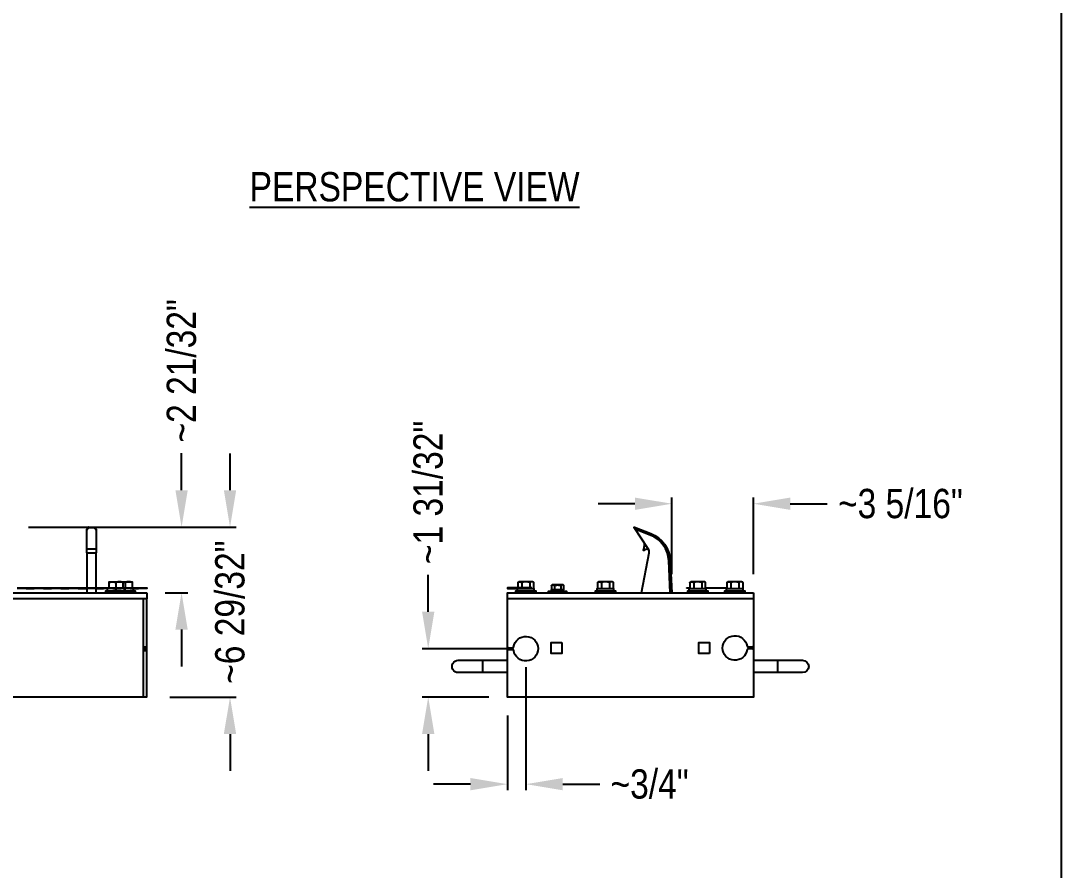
# Model space of a CAD drawing. Extents: x 0 to 216, y 0 to 280.
# Drawn here: x 131.5 to 216, y 126.8 to 195.9 of the extents above; entities that cross this region are included whole.
import ezdxf

# ---------------------------------------------------------------- set-up
doc = ezdxf.new("R2010")
doc.units = 0
doc.header["$MEASUREMENT"] = 0
for name, color, linetype in [('2132-LOGO$0$CADdetails-7-VERYFINE', 7, 'CONTINUOUS'), ('CADdetails-1-FINE', 1, 'CONTINUOUS'), ('CADdetails-11-VERYFINE', 11, 'CONTINUOUS'), ('CADdetails-2-FINELIGHT', 2, 'CONTINUOUS'), ('CADdetails-7-VERYFINE', 7, 'CONTINUOUS'), ('CADdetails-9-EXTRAFINE', 9, 'CONTINUOUS')]:
    doc.layers.add(name, color=color, linetype=linetype)
doc.styles.add('CADdetails-DIMENSIONS', font='ARIALN.TTF', dxfattribs={"height": 2.38})
doc.styles.add('CADdetails-NOTES', font='ARIALN.TTF', dxfattribs={"height": 2.38})
doc.dimstyles.new('CADdetails-DIM', dxfattribs={"dimtxt": 2.38, "dimasz": 3, "dimexe": 0.5, "dimexo": 1.5, "dimgap": 1, "dimtad": 0, "dimzin": 0, "dimdsep": 46, "dimtxsty": 'CADdetails-NOTES', "dimcen": 1, "dimclrd": 256, "dimclre": 256, "dimadec": 0, "dimazin": 0, "dimtfac": 1, "dimtofl": 0, "dimtmove": 0, "dimatfit": 3, "dimfxl": 0, "dimtolj": 1, "dimtzin": 0, "dimarcsym": 0})

# ---------------------------------------------------------------- blocks, each defined once
blk = doc.blocks.new('2132-LOGO')
at = {"layer": '2132-LOGO$0$CADdetails-7-VERYFINE'}
blk.add_lwpolyline([(0, 0), (0, 280), (216, 280), (216, 0)], close=True, dxfattribs=at)
blk = doc.blocks.new('*D6')
at = {"layer": 'CADdetails-7-VERYFINE', "lineweight": -2}
for p, q in [((148.472, 157.697), (148.472, 160.697)), ((132.091, 154.697), (148.972, 154.697)), ((143.581, 140.878), (148.972, 140.878)), ((148.472, 137.878), (148.472, 134.878))]:
    blk.add_line(p, q, dxfattribs=at)
at = {"layer": 'CADdetails-7-VERYFINE'}
for points in [[(147.972, 157.697), (148.972, 157.697), (148.472, 154.697)], [(147.972, 137.878), (148.972, 137.878), (148.472, 140.878)]]:
    blk.add_solid(points, dxfattribs=at)
at = {"layer": 'CADdetails-7-VERYFINE', "color": 0, "insert": (148.472, 147.788), "char_height": 2.38, "attachment_point": 5, "rotation": 90, "style": 'CADdetails-NOTES'}
blk.add_mtext('\\A1;~6 29/32"', dxfattribs=at)
blk = doc.blocks.new('*D7')
at = {"layer": 'CADdetails-7-VERYFINE', "lineweight": -2}
for p, q in [((144.537, 157.7), (144.537, 160.7)), ((138.96, 154.7), (145.037, 154.7)), ((143.206, 149.371), (145.037, 149.371)), ((144.537, 146.371), (144.537, 143.371))]:
    blk.add_line(p, q, dxfattribs=at)
at = {"layer": 'CADdetails-7-VERYFINE'}
for points in [[(144.037, 157.7), (145.037, 157.7), (144.537, 154.7)], [(144.037, 146.371), (145.037, 146.371), (144.537, 149.371)]]:
    blk.add_solid(points, dxfattribs=at)
at = {"layer": 'CADdetails-7-VERYFINE', "color": 0, "insert": (144.537, 167.406), "char_height": 2.38, "attachment_point": 5, "rotation": 90, "style": 'CADdetails-NOTES'}
blk.add_mtext('\\A1;~2 21/32"', dxfattribs=at)
blk = doc.blocks.new('*D8')
at = {"layer": 'CADdetails-7-VERYFINE', "lineweight": -2}
for p, q in [((164.576, 147.817), (164.576, 150.817)), ((171.008, 144.817), (164.076, 144.817)), ((169.508, 140.878), (164.076, 140.878)), ((164.576, 137.878), (164.576, 134.878))]:
    blk.add_line(p, q, dxfattribs=at)
at = {"layer": 'CADdetails-7-VERYFINE'}
for points in [[(164.076, 147.817), (165.076, 147.817), (164.576, 144.817)], [(164.076, 137.878), (165.076, 137.878), (164.576, 140.878)]]:
    blk.add_solid(points, dxfattribs=at)
at = {"layer": 'CADdetails-7-VERYFINE', "color": 0, "insert": (164.576, 157.524), "char_height": 2.38, "attachment_point": 5, "rotation": 90, "style": 'CADdetails-NOTES'}
blk.add_mtext('\\A1;~1 31/32"', dxfattribs=at)
blk = doc.blocks.new('*D9')
at = {"layer": 'CADdetails-7-VERYFINE', "lineweight": -2}
for p, q in [((172.508, 143.317), (172.508, 133.303)), ((171.008, 139.378), (171.008, 133.303)), ((168.008, 133.803), (165.008, 133.803)), ((175.508, 133.803), (178.508, 133.803))]:
    blk.add_line(p, q, dxfattribs=at)
at = {"layer": 'CADdetails-7-VERYFINE'}
for points in [[(168.008, 134.303), (168.008, 133.303), (171.008, 133.803)], [(175.508, 134.303), (175.508, 133.303), (172.508, 133.803)]]:
    blk.add_solid(points, dxfattribs=at)
at = {"layer": 'CADdetails-7-VERYFINE', "color": 0, "insert": (182.561, 133.803), "char_height": 2.38, "attachment_point": 5, "style": 'CADdetails-NOTES'}
blk.add_mtext('\\A1;~3/4"', dxfattribs=at)
blk = doc.blocks.new('*D10')
at = {"layer": 'CADdetails-7-VERYFINE', "lineweight": -2}
for p, q in [((181.371, 156.602), (178.371, 156.602)), ((184.371, 150.871), (184.371, 157.102)), ((190.99, 150.871), (190.99, 157.102)), ((193.99, 156.602), (196.99, 156.602))]:
    blk.add_line(p, q, dxfattribs=at)
at = {"layer": 'CADdetails-7-VERYFINE'}
for points in [[(181.371, 157.102), (181.371, 156.102), (184.371, 156.602)], [(193.99, 157.102), (193.99, 156.102), (190.99, 156.602)]]:
    blk.add_solid(points, dxfattribs=at)
at = {"layer": 'CADdetails-7-VERYFINE', "color": 0, "insert": (202.938, 156.602), "char_height": 2.38, "attachment_point": 5, "style": 'CADdetails-NOTES'}
blk.add_mtext('\\A1;~3 5/16"', dxfattribs=at)

msp = doc.modelspace()

# ---------------------------------------------------------------- linework, layer by layer
at = {"layer": 'CADdetails-1-FINE'}
msp.add_lwpolyline([(141.695, 148.871), (141.695, 140.878), (69.781, 140.878), (69.781, 148.871)], dxfattribs=at)
msp.add_lwpolyline([(190.99, 149.371), (190.99, 140.878), (171.008, 140.878), (171.008, 149.371)], close=True, dxfattribs=at)
at = {"layer": 'CADdetails-11-VERYFINE'}
for points in [[(131.172, 149.756), (131.831, 149.756), (131.831, 149.741), (132.582, 149.741), (132.582, 149.756), (133.242, 149.756), (133.242, 149.741), (133.993, 149.741), (133.993, 149.756), (134.653, 149.756), (134.653, 149.741), (135.404, 149.741), (135.404, 149.756), (136.063, 149.756), (136.063, 149.741), (136.815, 149.741), (136.815, 149.756), (137.474, 149.756), (137.474, 149.741), (138.225, 149.741), (138.225, 149.756), (138.885, 149.756), (138.885, 149.741), (139.636, 149.741), (139.636, 149.756), (140.296, 149.756), (140.296, 149.741), (141.047, 149.741), (141.047, 149.756), (141.706, 149.756), (141.706, 149.705), (141.047, 149.705), (141.047, 149.721), (140.296, 149.721), (140.296, 149.705), (139.636, 149.705), (139.636, 149.721), (138.885, 149.721), (138.885, 149.705), (138.225, 149.705), (138.225, 149.721), (137.474, 149.721), (137.474, 149.705), (136.815, 149.705), (136.815, 149.721), (136.063, 149.721), (136.063, 149.705), (135.404, 149.705), (135.404, 149.721), (134.653, 149.721), (134.653, 149.705), (133.993, 149.705), (133.993, 149.721), (133.242, 149.721), (133.242, 149.705), (132.582, 149.705), (132.582, 149.721), (131.831, 149.721), (131.831, 149.705), (131.172, 149.705)], [(141.456, 140.878), (141.456, 148.871)], [(141.456, 144.955), (141.695, 144.955)], [(141.456, 144.892), (141.695, 144.892)], [(141.456, 144.732), (141.695, 144.732)], [(141.456, 144.67), (141.695, 144.67)], [(171.375, 144.893), (171.375, 144.733)], [(190.622, 144.959), (190.622, 144.799)], [(169.009, 142.877), (169.009, 143.876)], [(192.988, 142.877), (192.988, 143.876)]]:
    msp.add_lwpolyline(points, dxfattribs=at)
for points in [[(141.706, 149.371), (141.706, 148.871), (69.77, 148.871), (69.77, 149.371)], [(175.444, 145.314), (175.444, 144.435), (174.564, 144.435), (174.564, 145.314)], [(187.433, 144.435), (186.554, 144.435), (186.554, 145.314), (187.433, 145.314)]]:
    msp.add_lwpolyline(points, close=True, dxfattribs=at)
for points in [[(171.008, 144.955, 0.415054), (171.07, 144.892), (171.455, 144.893, 0.375432), (171.517, 144.948, -14.834894), (171.518, 144.68, 0.375265), (171.456, 144.734), (171.07, 144.732, 0.413177), (171.008, 144.67)], [(190.99, 144.737, 0.415304), (190.927, 144.8), (190.545, 144.798, 0.375201), (190.483, 144.744, -14.835245), (190.482, 145.012, 0.375246), (190.544, 144.958), (190.928, 144.96, 0.413255), (190.99, 145.022)], [(171.008, 142.877), (167.011, 142.877, -1.000012), (167.011, 143.876), (171.008, 143.876)], [(190.99, 143.876), (194.986, 143.876, -0.999986), (194.986, 142.877), (190.99, 142.877)]]:
    msp.add_lwpolyline(points, format="xyb", dxfattribs=at)
at = {"layer": 'CADdetails-9-EXTRAFINE'}
for points in [[(136.836, 154.521), (136.959, 154.701), (136.959, 154.701), (136.959, 154.701), (136.959, 154.701), (136.959, 154.701), (136.959, 154.701), (136.959, 154.701), (136.959, 154.701), (136.96, 154.701), (136.96, 154.701), (136.96, 154.701), (136.96, 154.701), (137.46, 154.701)], [(136.97, 154.67), (136.968, 154.673), (136.966, 154.675), (136.965, 154.678), (136.965, 154.678), (136.963, 154.681), (136.962, 154.684), (136.961, 154.687), (136.96, 154.689), (136.959, 154.693), (136.958, 154.696), (136.958, 154.697), (136.958, 154.699), (136.958, 154.7), (136.959, 154.701)], [(137.585, 154.521), (137.462, 154.701), (137.462, 154.7), (137.462, 154.699), (137.462, 154.699), (137.462, 154.698), (137.462, 154.697), (137.462, 154.697), (137.462, 154.696), (137.462, 154.695), (137.462, 154.694), (137.462, 154.694), (137.462, 154.693), (137.461, 154.692), (137.461, 154.692), (137.461, 154.69), (137.46, 154.687), (137.459, 154.685), (137.458, 154.683), (137.457, 154.681), (137.456, 154.678), (137.455, 154.676), (137.453, 154.674), (137.452, 154.672), (137.451, 154.67)], [(181.438, 154.52), (181.316, 154.701)], [(136.836, 154.475), (136.97, 154.67), (137.451, 154.67), (137.585, 154.475)], [(136.836, 152.616), (136.836, 154.521)], [(137.585, 154.521), (137.585, 152.616)], [(182.611, 154.059), (182.657, 154.177)], [(136.836, 152.941), (137.585, 152.941)], [(136.836, 152.616), (137.585, 152.616)], [(136.836, 152.616), (136.836, 149.756)], [(137.585, 149.756), (137.585, 152.616)], [(181.906, 149.371), (182.524, 152.616)], [(184.115, 151.97), (184.24, 151.976)], [(131.838, 149.758), (131.903, 149.758)], [(131.903, 149.75), (131.838, 149.75)], [(131.889, 149.75), (131.889, 149.758)], [(131.903, 149.741), (131.903, 149.756), (132.562, 149.756), (132.562, 149.741)], [(131.903, 149.721), (131.903, 149.705), (132.562, 149.705), (132.562, 149.721)], [(132.582, 149.75), (132.562, 149.75)], [(133.242, 149.758), (133.314, 149.758)], [(133.314, 149.75), (133.242, 149.75)], [(133.274, 149.75), (133.274, 149.755)], [(133.292, 149.75), (133.292, 149.758)], [(133.314, 149.741), (133.314, 149.756), (133.973, 149.756), (133.973, 149.741)], [(133.314, 149.721), (133.314, 149.705), (133.973, 149.705), (133.973, 149.721)], [(134.724, 149.75), (134.653, 149.75)], [(134.673, 149.758), (134.765, 149.758)], [(134.724, 149.741), (134.724, 149.756), (135.384, 149.756), (135.384, 149.741)], [(134.724, 149.721), (134.724, 149.705), (135.384, 149.705), (135.384, 149.721)], [(135.404, 149.75), (135.384, 149.75)], [(136.135, 149.741), (136.135, 149.756), (136.795, 149.756), (136.795, 149.741)], [(136.135, 149.721), (136.135, 149.705), (136.795, 149.705), (136.795, 149.721)], [(136.836, 149.705), (136.836, 149.371)], [(137.546, 149.741), (137.546, 149.756), (138.205, 149.756), (138.205, 149.741)], [(137.546, 149.721), (137.546, 149.705), (138.205, 149.705), (138.205, 149.721)], [(137.585, 149.371), (137.585, 149.705)], [(138.526, 149.531), (138.526, 149.705)], [(138.647, 149.756), (138.647, 150.254), (140.519, 150.254), (140.519, 149.756)], [(138.647, 150.204), (138.658, 150.207), (138.677, 150.214), (138.697, 150.219), (138.716, 150.225), (138.732, 150.229), (138.75, 150.233), (138.768, 150.237), (138.786, 150.241), (138.789, 150.241), (138.806, 150.244), (138.823, 150.247), (138.84, 150.249), (138.857, 150.251), (138.862, 150.251), (138.878, 150.252), (138.895, 150.253), (138.911, 150.254), (138.928, 150.254), (138.944, 150.254), (138.961, 150.253), (138.977, 150.252), (138.994, 150.251), (138.999, 150.251), (139.016, 150.249), (139.032, 150.247), (139.049, 150.244), (139.067, 150.241), (139.07, 150.241), (139.087, 150.237), (139.105, 150.233), (139.123, 150.229), (139.14, 150.225), (139.159, 150.219), (139.178, 150.214), (139.198, 150.207), (139.208, 150.204), (139.208, 149.756)], [(138.957, 149.741), (138.957, 149.756), (139.616, 149.756), (139.616, 149.741)], [(138.957, 149.721), (138.957, 149.705), (139.616, 149.705), (139.616, 149.721)], [(139.203, 149.531), (139.203, 149.705)], [(139.77, 150.204), (139.759, 150.207), (139.739, 150.214), (139.72, 150.219), (139.701, 150.225), (139.685, 150.229), (139.667, 150.233), (139.649, 150.237), (139.631, 150.241), (139.628, 150.241), (139.611, 150.244), (139.594, 150.247), (139.577, 150.249), (139.56, 150.251), (139.555, 150.251), (139.539, 150.252), (139.522, 150.253), (139.506, 150.254), (139.489, 150.254), (139.473, 150.254), (139.456, 150.253), (139.44, 150.252), (139.423, 150.251), (139.418, 150.251), (139.401, 150.249), (139.385, 150.247), (139.367, 150.244), (139.35, 150.241), (139.347, 150.241), (139.33, 150.237), (139.312, 150.233), (139.294, 150.229), (139.277, 150.225), (139.258, 150.219), (139.239, 150.214), (139.219, 150.207), (139.208, 150.204)], [(139.213, 149.531), (139.213, 149.705)], [(139.77, 150.254), (139.77, 149.756)], [(139.77, 150.248), (139.787, 150.246), (139.804, 150.243), (139.821, 150.24), (139.839, 150.237), (139.857, 150.233), (139.865, 150.231), (139.883, 150.226), (139.902, 150.221), (139.92, 150.216), (139.939, 150.21), (139.957, 150.204), (139.958, 150.204), (139.958, 149.756)], [(139.891, 149.531), (139.891, 149.705)], [(139.953, 149.531), (139.953, 149.705)], [(140.519, 150.204), (140.509, 150.207), (140.489, 150.214), (140.469, 150.219), (140.45, 150.225), (140.434, 150.229), (140.416, 150.233), (140.398, 150.237), (140.38, 150.241), (140.378, 150.241), (140.36, 150.244), (140.343, 150.247), (140.326, 150.249), (140.31, 150.251), (140.304, 150.251), (140.288, 150.252), (140.271, 150.253), (140.255, 150.254), (140.239, 150.254), (140.222, 150.254), (140.206, 150.253), (140.189, 150.252), (140.173, 150.251), (140.167, 150.251), (140.151, 150.249), (140.134, 150.247), (140.117, 150.244), (140.1, 150.241), (140.097, 150.241), (140.079, 150.237), (140.061, 150.233), (140.043, 150.229), (140.027, 150.225), (140.008, 150.219), (139.988, 150.214), (139.968, 150.207), (139.958, 150.204)], [(139.963, 149.531), (139.963, 149.705)], [(140.367, 149.741), (140.367, 149.756), (141.027, 149.756), (141.027, 149.741)], [(140.367, 149.721), (140.367, 149.705), (141.027, 149.705), (141.027, 149.721)], [(140.64, 149.531), (140.64, 149.705)], [(172.346, 149.756), (172.346, 149.741), (171.667, 149.741), (171.667, 149.756)], [(172.346, 149.705), (172.346, 149.721), (171.667, 149.721), (171.667, 149.705)], [(171.824, 149.531), (171.824, 149.705)], [(173.155, 149.719), (173.155, 150.204), (173.068, 150.254), (171.945, 150.254), (171.858, 150.204), (171.858, 149.756)], [(171.858, 150.204), (171.863, 150.207), (171.875, 150.213), (171.886, 150.219), (171.898, 150.225), (171.907, 150.229), (171.917, 150.233), (171.928, 150.237), (171.938, 150.241), (171.94, 150.241), (171.95, 150.244), (171.96, 150.247), (171.969, 150.249), (171.979, 150.251), (171.982, 150.251), (171.992, 150.252), (172.001, 150.253), (172.011, 150.254), (172.02, 150.254), (172.029, 150.254), (172.039, 150.253), (172.048, 150.252), (172.058, 150.251), (172.061, 150.251), (172.071, 150.249), (172.08, 150.247), (172.09, 150.244), (172.1, 150.241), (172.102, 150.241), (172.112, 150.237), (172.123, 150.233), (172.133, 150.229), (172.142, 150.225), (172.154, 150.219), (172.165, 150.213), (172.177, 150.207), (172.182, 150.204), (172.182, 149.756)], [(172.83, 150.204), (172.818, 150.207), (172.795, 150.214), (172.773, 150.219), (172.751, 150.225), (172.732, 150.229), (172.711, 150.233), (172.69, 150.237), (172.67, 150.241), (172.667, 150.241), (172.647, 150.244), (172.627, 150.247), (172.608, 150.249), (172.588, 150.251), (172.582, 150.251), (172.563, 150.252), (172.544, 150.253), (172.525, 150.254), (172.506, 150.254), (172.487, 150.254), (172.468, 150.253), (172.449, 150.252), (172.43, 150.251), (172.424, 150.251), (172.405, 150.249), (172.385, 150.247), (172.366, 150.244), (172.346, 150.241), (172.342, 150.241), (172.322, 150.237), (172.302, 150.233), (172.281, 150.229), (172.262, 150.225), (172.24, 150.219), (172.217, 150.214), (172.195, 150.207), (172.182, 150.204)], [(173.155, 150.204), (173.15, 150.207), (173.138, 150.213), (173.126, 150.219), (173.115, 150.225), (173.106, 150.229), (173.095, 150.233), (173.085, 150.237), (173.074, 150.241), (173.073, 150.241), (173.063, 150.244), (173.053, 150.247), (173.043, 150.249), (173.034, 150.251), (173.031, 150.251), (173.021, 150.252), (173.011, 150.253), (173.002, 150.254), (172.993, 150.254), (172.983, 150.254), (172.974, 150.253), (172.964, 150.252), (172.954, 150.251), (172.951, 150.251), (172.942, 150.249), (172.932, 150.247), (172.922, 150.244), (172.912, 150.241), (172.911, 150.241), (172.9, 150.237), (172.89, 150.233), (172.879, 150.229), (172.87, 150.225), (172.859, 150.219), (172.847, 150.213), (172.835, 150.207), (172.83, 150.204), (172.83, 149.756)], [(173.006, 149.719), (173.189, 149.719)], [(173.189, 149.531), (173.189, 149.719)], [(174.583, 149.957), (174.589, 149.961), (174.596, 149.965), (174.603, 149.968), (174.61, 149.972), (174.617, 149.975), (174.624, 149.978), (174.631, 149.981), (174.635, 149.982), (174.642, 149.985), (174.65, 149.987), (174.653, 149.988), (174.658, 149.99), (174.664, 149.991), (174.669, 149.992), (174.675, 149.993), (174.681, 149.994), (174.681, 149.994), (174.686, 149.995), (174.692, 149.996), (174.698, 149.996), (174.704, 149.996), (174.709, 149.996), (174.717, 149.996), (174.726, 149.996), (174.734, 149.995), (174.741, 149.994), (174.75, 149.992), (174.758, 149.99), (174.767, 149.988), (174.773, 149.986), (174.782, 149.983), (174.791, 149.979), (174.801, 149.975), (174.804, 149.973), (174.814, 149.969), (174.825, 149.963), (174.835, 149.957), (174.835, 149.957), (174.835, 149.621)], [(174.599, 149.497), (174.599, 149.621)], [(174.835, 149.957), (174.838, 149.958), (174.858, 149.964), (174.878, 149.969), (174.897, 149.973), (174.906, 149.975), (174.924, 149.979), (174.942, 149.983), (174.96, 149.986), (174.972, 149.988), (174.99, 149.99), (175.007, 149.992), (175.024, 149.994), (175.038, 149.995), (175.055, 149.996), (175.071, 149.996), (175.088, 149.996), (175.105, 149.996), (175.121, 149.996), (175.138, 149.995), (175.152, 149.994), (175.169, 149.992), (175.186, 149.99), (175.204, 149.988), (175.216, 149.986), (175.234, 149.983), (175.252, 149.979), (175.27, 149.975), (175.279, 149.973), (175.298, 149.969), (175.318, 149.964), (175.338, 149.958), (175.341, 149.957), (175.341, 149.621)], [(175.593, 149.957), (175.593, 149.957), (175.582, 149.963), (175.572, 149.969), (175.562, 149.973), (175.559, 149.975), (175.549, 149.979), (175.54, 149.983), (175.531, 149.986), (175.525, 149.988), (175.516, 149.99), (175.507, 149.992), (175.499, 149.994), (175.492, 149.995), (175.484, 149.996), (175.475, 149.996), (175.467, 149.996), (175.459, 149.996), (175.45, 149.996), (175.442, 149.995), (175.435, 149.994), (175.426, 149.992), (175.418, 149.99), (175.409, 149.988), (175.403, 149.986), (175.394, 149.983), (175.385, 149.979), (175.375, 149.975), (175.372, 149.973), (175.362, 149.969), (175.351, 149.963), (175.341, 149.957), (175.341, 149.957)], [(175.577, 149.497), (175.577, 149.621)], [(178.292, 149.531), (178.292, 149.719), (179.657, 149.719)], [(179.623, 149.719), (179.623, 150.204), (179.536, 150.254), (178.413, 150.254), (178.326, 150.204), (178.326, 149.719)], [(178.326, 150.204), (178.335, 150.209), (178.343, 150.213), (178.352, 150.218), (178.361, 150.222), (178.37, 150.226), (178.379, 150.23), (178.388, 150.234), (178.393, 150.236), (178.403, 150.239), (178.412, 150.242), (178.416, 150.244), (178.423, 150.245), (178.43, 150.247), (178.437, 150.249), (178.445, 150.25), (178.452, 150.251), (178.452, 150.251), (178.459, 150.252), (178.467, 150.253), (178.474, 150.254), (178.481, 150.254), (178.488, 150.254), (178.498, 150.254), (178.507, 150.253), (178.517, 150.252), (178.526, 150.251), (178.529, 150.251), (178.539, 150.249), (178.549, 150.247), (178.559, 150.244), (178.569, 150.241), (178.57, 150.241), (178.58, 150.237), (178.591, 150.233), (178.602, 150.229), (178.611, 150.225), (178.622, 150.219), (178.633, 150.213), (178.645, 150.207), (178.65, 150.204), (178.65, 149.719)], [(179.299, 150.204), (179.286, 150.207), (179.263, 150.214), (179.241, 150.219), (179.219, 150.225), (179.2, 150.229), (179.179, 150.233), (179.159, 150.237), (179.138, 150.241), (179.135, 150.241), (179.115, 150.244), (179.095, 150.247), (179.076, 150.249), (179.057, 150.251), (179.051, 150.251), (179.031, 150.252), (179.012, 150.253), (178.993, 150.254), (178.975, 150.254), (178.956, 150.254), (178.937, 150.253), (178.918, 150.252), (178.898, 150.251), (178.892, 150.251), (178.873, 150.249), (178.854, 150.247), (178.834, 150.244), (178.814, 150.241), (178.811, 150.241), (178.79, 150.237), (178.77, 150.233), (178.749, 150.229), (178.73, 150.225), (178.708, 150.219), (178.686, 150.214), (178.663, 150.207), (178.65, 150.204)], [(179.623, 150.204), (179.618, 150.207), (179.606, 150.213), (179.594, 150.219), (179.583, 150.225), (179.574, 150.229), (179.563, 150.233), (179.553, 150.237), (179.543, 150.241), (179.541, 150.241), (179.531, 150.244), (179.521, 150.247), (179.512, 150.249), (179.502, 150.251), (179.499, 150.251), (179.489, 150.252), (179.48, 150.253), (179.47, 150.254), (179.461, 150.254), (179.451, 150.254), (179.442, 150.253), (179.432, 150.252), (179.423, 150.251), (179.42, 150.251), (179.41, 150.249), (179.4, 150.247), (179.39, 150.244), (179.38, 150.241), (179.379, 150.241), (179.369, 150.237), (179.358, 150.233), (179.347, 150.229), (179.339, 150.225), (179.327, 150.219), (179.316, 150.213), (179.304, 150.207), (179.299, 150.204), (179.299, 149.719)], [(179.657, 149.531), (179.657, 149.719)], [(185.572, 149.755), (185.572, 149.75)], [(185.82, 149.75), (185.572, 149.75)], [(185.574, 149.758), (185.82, 149.758)], [(185.786, 149.531), (185.786, 149.719), (187.15, 149.719)], [(187.116, 149.719), (187.116, 150.204), (187.029, 150.254), (185.906, 150.254), (185.82, 150.204), (185.82, 149.719)], [(185.82, 150.204), (185.828, 150.209), (185.837, 150.213), (185.846, 150.218), (185.854, 150.222), (185.863, 150.226), (185.872, 150.23), (185.881, 150.234), (185.887, 150.236), (185.896, 150.239), (185.905, 150.242), (185.909, 150.244), (185.916, 150.245), (185.924, 150.247), (185.931, 150.249), (185.938, 150.25), (185.945, 150.251), (185.945, 150.251), (185.953, 150.252), (185.96, 150.253), (185.967, 150.254), (185.975, 150.254), (185.982, 150.254), (185.991, 150.254), (186.001, 150.253), (186.01, 150.252), (186.02, 150.251), (186.023, 150.251), (186.032, 150.249), (186.042, 150.247), (186.052, 150.244), (186.062, 150.241), (186.064, 150.241), (186.074, 150.237), (186.084, 150.233), (186.095, 150.229), (186.104, 150.225), (186.115, 150.219), (186.127, 150.213), (186.139, 150.207), (186.144, 150.204), (186.144, 149.719)], [(186.792, 150.204), (186.78, 150.207), (186.757, 150.214), (186.734, 150.219), (186.712, 150.225), (186.694, 150.229), (186.673, 150.233), (186.652, 150.237), (186.632, 150.241), (186.628, 150.241), (186.608, 150.244), (186.589, 150.247), (186.569, 150.249), (186.55, 150.251), (186.544, 150.251), (186.525, 150.252), (186.506, 150.253), (186.487, 150.254), (186.468, 150.254), (186.449, 150.254), (186.43, 150.253), (186.411, 150.252), (186.392, 150.251), (186.386, 150.251), (186.366, 150.249), (186.347, 150.247), (186.327, 150.244), (186.307, 150.241), (186.304, 150.241), (186.284, 150.237), (186.263, 150.233), (186.242, 150.229), (186.223, 150.225), (186.201, 150.219), (186.179, 150.214), (186.156, 150.207), (186.144, 150.204)], [(187.116, 150.204), (187.111, 150.207), (187.099, 150.213), (187.088, 150.219), (187.076, 150.225), (187.068, 150.229), (187.057, 150.233), (187.046, 150.237), (187.036, 150.241), (187.035, 150.241), (187.025, 150.244), (187.015, 150.247), (187.005, 150.249), (186.995, 150.251), (186.992, 150.251), (186.983, 150.252), (186.973, 150.253), (186.964, 150.254), (186.954, 150.254), (186.945, 150.254), (186.935, 150.253), (186.926, 150.252), (186.916, 150.251), (186.913, 150.251), (186.903, 150.249), (186.894, 150.247), (186.884, 150.244), (186.874, 150.241), (186.872, 150.241), (186.862, 150.237), (186.851, 150.233), (186.841, 150.229), (186.832, 150.225), (186.821, 150.219), (186.809, 150.213), (186.797, 150.207), (186.792, 150.204), (186.792, 149.719)], [(187.116, 149.758), (188.843, 149.758)], [(188.843, 149.75), (187.116, 149.75)], [(187.15, 149.531), (187.15, 149.719)], [(188.015, 149.75), (188.015, 149.758)], [(188.015, 149.75), (188.015, 149.758)], [(188.628, 149.75), (188.628, 149.758)], [(188.809, 149.531), (188.809, 149.719), (190.174, 149.719)], [(190.053, 150.254), (188.93, 150.254), (188.843, 150.204), (188.843, 149.719)], [(188.843, 150.204), (188.848, 150.207), (188.86, 150.213), (188.871, 150.219), (188.883, 150.225), (188.892, 150.229), (188.902, 150.233), (188.913, 150.237), (188.923, 150.241), (188.924, 150.241), (188.935, 150.244), (188.944, 150.247), (188.954, 150.249), (188.964, 150.251), (188.967, 150.251), (188.976, 150.252), (188.986, 150.253), (188.996, 150.254), (189.005, 150.254), (189.014, 150.254), (189.024, 150.253), (189.033, 150.252), (189.043, 150.251), (189.046, 150.251), (189.056, 150.249), (189.065, 150.247), (189.075, 150.244), (189.085, 150.241), (189.087, 150.241), (189.097, 150.237), (189.108, 150.233), (189.118, 150.229), (189.127, 150.225), (189.139, 150.219), (189.15, 150.213), (189.162, 150.207), (189.167, 150.204), (189.167, 149.719)], [(189.815, 150.204), (189.803, 150.207), (189.78, 150.214), (189.758, 150.219), (189.736, 150.225), (189.717, 150.229), (189.696, 150.233), (189.675, 150.237), (189.655, 150.241), (189.652, 150.241), (189.632, 150.244), (189.612, 150.247), (189.593, 150.249), (189.573, 150.251), (189.567, 150.251), (189.548, 150.252), (189.529, 150.253), (189.51, 150.254), (189.491, 150.254), (189.472, 150.254), (189.453, 150.253), (189.434, 150.252), (189.415, 150.251), (189.409, 150.251), (189.39, 150.249), (189.37, 150.247), (189.351, 150.244), (189.331, 150.241), (189.327, 150.241), (189.307, 150.237), (189.287, 150.233), (189.266, 150.229), (189.247, 150.225), (189.225, 150.219), (189.202, 150.214), (189.179, 150.207), (189.167, 150.204)], [(190.14, 150.204), (190.135, 150.207), (190.123, 150.213), (190.111, 150.219), (190.1, 150.225), (190.091, 150.229), (190.08, 150.233), (190.07, 150.237), (190.059, 150.241), (190.058, 150.241), (190.048, 150.244), (190.038, 150.247), (190.028, 150.249), (190.019, 150.251), (190.016, 150.251), (190.006, 150.252), (189.996, 150.253), (189.987, 150.254), (189.978, 150.254), (189.968, 150.254), (189.959, 150.253), (189.949, 150.252), (189.939, 150.251), (189.936, 150.251), (189.927, 150.249), (189.917, 150.247), (189.907, 150.244), (189.897, 150.241), (189.896, 150.241), (189.885, 150.237), (189.875, 150.233), (189.864, 150.229), (189.855, 150.225), (189.844, 150.219), (189.832, 150.213), (189.82, 150.207), (189.815, 150.204), (189.815, 149.719)], [(190.053, 150.254), (190.14, 150.204), (190.14, 149.719)], [(190.174, 149.531), (190.174, 149.719)], [(138.396, 149.371), (138.396, 149.531), (140.77, 149.531), (140.77, 149.371)], [(140.021, 149.371), (140.021, 149.531)], [(190.99, 148.871), (171.008, 148.871)], [(171.694, 149.371), (171.694, 149.531), (173.319, 149.531), (173.319, 149.371)], [(174.355, 149.371), (174.355, 149.497), (175.821, 149.497), (175.821, 149.371)], [(178.162, 149.371), (178.162, 149.531), (179.787, 149.531), (179.787, 149.371)], [(185.656, 149.371), (185.656, 149.531), (187.28, 149.531), (187.28, 149.371)], [(188.679, 149.371), (188.679, 149.531), (190.303, 149.531), (190.303, 149.371)]]:
    msp.add_lwpolyline(points, dxfattribs=at)
for points in [[(182.524, 152.616, 0.197232), (182.458, 152.941), (181.299, 154.67, -0.734493), (181.323, 154.7), (182.657, 154.177, -0.2949), (184.24, 151.976), (184.371, 149.371)], [(184.245, 149.371), (184.115, 151.97, 0.294901), (182.611, 154.059), (181.438, 154.52), (181.438, 154.52), (181.435, 154.521), (181.432, 154.521), (181.43, 154.521), (181.428, 154.521), (181.426, 154.52), (181.424, 154.52), (181.423, 154.519), (181.423, 154.518), (181.421, 154.517), (181.42, 154.515), (181.419, 154.513), (181.419, 154.512), (181.418, 154.509), (181.418, 154.508), (181.418, 154.504), (181.418, 154.504), (181.419, 154.5), (181.42, 154.496), (181.42, 154.496), (181.421, 154.492), (181.422, 154.489), (181.424, 154.484), (181.427, 154.479), (181.43, 154.475)], [(182.105, 153.468, -0.077896), (182.118, 153.314), (182.107, 153.146, -0.067561), (182.042, 152.833)], [(182.5, 152.862, 0.276382), (182.18, 152.853), (182.089, 152.796, -0.712232), (182.042, 152.833)]]:
    msp.add_lwpolyline(points, format="xyb", dxfattribs=at)
for points in [[(173.006, 149.756), (171.008, 149.756), (171.008, 149.705), (173.006, 149.705)], [(175.593, 149.957), (175.526, 149.996), (174.65, 149.996), (174.583, 149.957), (174.583, 149.621), (175.593, 149.621)]]:
    msp.add_lwpolyline(points, close=True, dxfattribs=at)
msp.add_arc((137.46, 154.7), 0.00162, 33.35918, 90.71856, dxfattribs=at)

# ---------------------------------------------------------------- block references
at = {"layer": 'CADdetails-7-VERYFINE'}
msp.add_blockref('2132-LOGO', (0, 0), dxfattribs=at)

# ---------------------------------------------------------------- texts
at = {"layer": 'CADdetails-2-FINELIGHT', "insert": (145.37, 183.563), "char_height": 2.38, "attachment_point": 1, "style": 'CADdetails-DIMENSIONS'}
msp.add_mtext_dynamic_manual_height_columns('{\\W6.1926;\\L \\W1;PERSPECTIVE VIEW}', width=35.96932, gutter_width=11.9, heights=[0], dxfattribs=at)

# ---------------------------------------------------------------- dimensions: what is measured, and where the dimension line sits
at = {"layer": 'CADdetails-7-VERYFINE'}
for base, p1, p2, text, picture, middle in [((144.537, 149.371), (137.46, 154.7), (141.706, 149.371), '~2 21/32"', '*D7', (144.537, 167.406)), ((164.576, 140.878), (172.508, 144.817), (171.008, 140.878), '~1 31/32"', '*D8', (164.576, 157.524))]:
    dim = msp.add_linear_dim(base=base, p1=p1, p2=p2, angle=90, text=text, dimstyle='CADdetails-DIM', dxfattribs=at)
    dim.commit()
    dim.dimension.update_dxf_attribs({"geometry": picture, "text_midpoint": middle, "dimtype": 160})
dim = msp.add_linear_dim(base=(148.472, 140.878), p1=(130.591, 154.697), p2=(142.081, 140.878), angle=90, text='~6 29/32"', dimstyle='CADdetails-DIM', dxfattribs=at)
dim.commit()
dim.dimension.update_dxf_attribs({"geometry": '*D6', "text_midpoint": (148.472, 147.788)})
dim = msp.add_linear_dim(base=(190.99, 156.602), p1=(184.371, 149.371), p2=(190.99, 149.371), text='~3 5/16"', dimstyle='CADdetails-DIM', dxfattribs=at)
dim.commit()
dim.dimension.update_dxf_attribs({"geometry": '*D10', "text_midpoint": (202.938, 156.602)})
dim = msp.add_linear_dim(base=(171.008, 133.803), p1=(172.508, 144.817), p2=(171.008, 140.878), text='~3/4"', dimstyle='CADdetails-DIM', dxfattribs=at)
dim.commit()
dim.dimension.update_dxf_attribs({"geometry": '*D9', "text_midpoint": (182.561, 133.803), "dimtype": 160})

doc.saveas('drawing.dxf')
